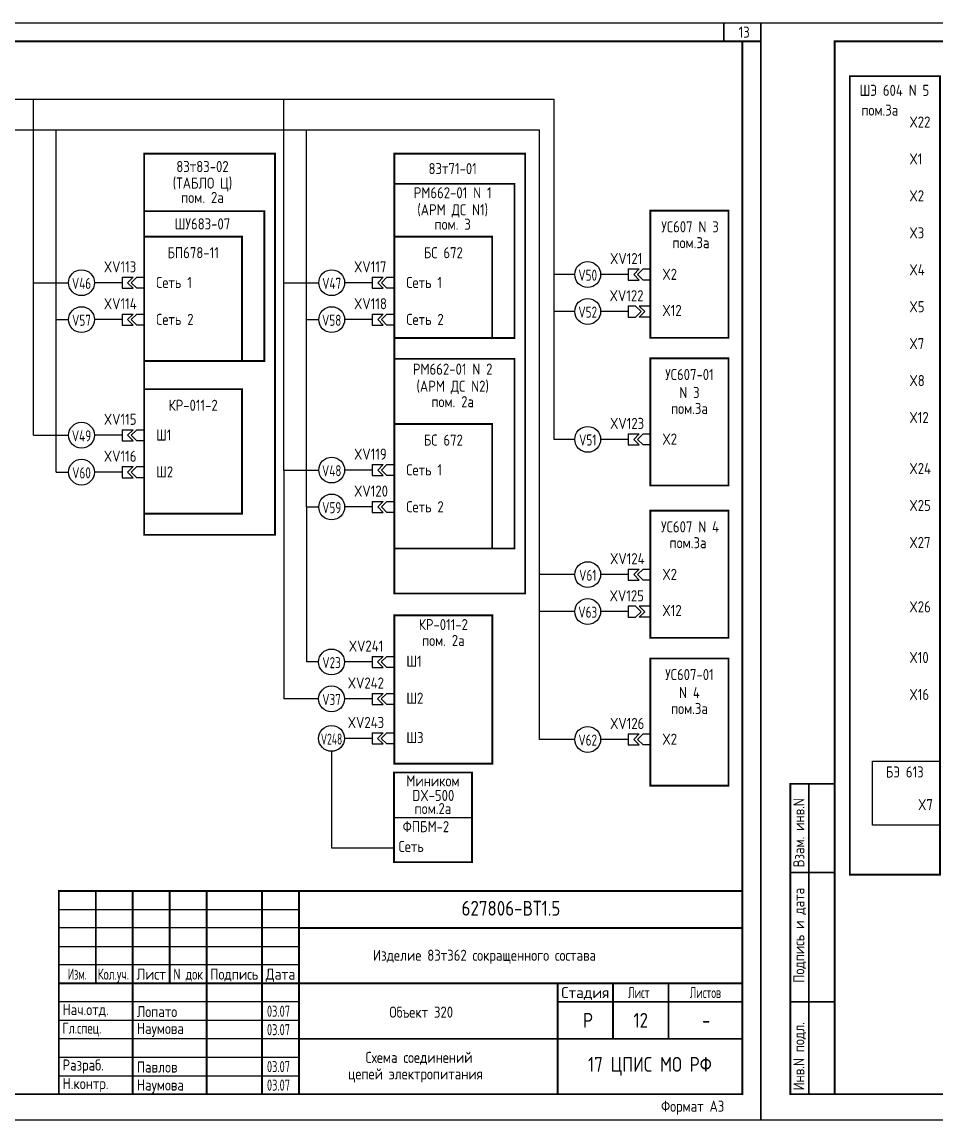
# Model space of a CAD drawing. Header units: millimetres. Extents: x -1014 to 2091, y -2505 to -1739.
# Drawn here: x 46 to 293.4, y -2036.3 to -1739.1 of the extents above; entities that cross this region are included whole.
import ezdxf
from ezdxf.enums import TextEntityAlignment as Align

# ---------------------------------------------------------------- set-up
doc = ezdxf.new("R2010")
doc.units = ezdxf.units.MM
doc.layers.add('FORMAT', color=7, linetype='Continuous')
doc.styles.add('SIMPLEX', font='simplex.shx', dxfattribs={"width": 0.75})
doc.styles.add('SIMPLEX1', font='Simplex.shx', dxfattribs={"width": 0.8})
doc.styles.add('SN', font='Simplex.shx', dxfattribs={"width": 0.8, "oblique": 15})
doc.styles.get("Standard").update_dxf_attribs({"font": 'simplex.shx', "width": 0.8, "height": 2.5})

msp = doc.modelspace()

# ---------------------------------------------------------------- linework, layer by layer
for p, q in [((-92.66, -1760), (190.07, -1760)), ((49.14, -1850.96), (49.14, -1760)), ((116.86, -1860.39), (116.86, -1760)), ((190.07, -1852.08), (190.07, -1760)), ((-25.25, -1768.33), (186.07, -1768.33)), ((55.28, -1860.96), (55.28, -1768.33)), ((123, -1870.39), (123, -1768.33)), ((186.07, -1933.31), (186.07, -1768.33)), ((210.12, -1805.96), (210.12, -1808.96)), ((49.14, -1809.67), (58.63, -1809.67)), ((73.1, -1809.67), (65.63, -1809.67)), ((73.1, -1808.17), (73.1, -1811.17)), ((116.86, -1809.67), (126.35, -1809.67)), ((140.82, -1809.67), (133.35, -1809.67)), ((140.82, -1808.17), (140.82, -1811.17)), ((195.65, -1807.46), (190.07, -1807.46)), ((210.12, -1807.46), (202.65, -1807.46)), ((216.12, -1816.01), (216.12, -1819.01)), ((73.1, -1818.17), (73.1, -1821.17)), ((140.82, -1818.17), (140.82, -1821.17)), ((195.65, -1817.46), (190.07, -1817.46)), ((210.12, -1817.46), (202.65, -1817.46)), ((55.28, -1819.67), (58.63, -1819.67)), ((73.1, -1819.67), (65.63, -1819.67)), ((123, -1819.67), (126.35, -1819.67)), ((140.82, -1819.67), (133.35, -1819.67)), ((49.14, -1850.96), (58.63, -1850.96)), ((73.1, -1850.96), (65.63, -1850.96)), ((73.1, -1849.46), (73.1, -1852.46)), ((210.12, -1850.58), (210.12, -1853.58)), ((195.65, -1852.08), (190.07, -1852.08)), ((210.12, -1852.08), (202.65, -1852.08)), ((73.1, -1859.46), (73.1, -1862.46)), ((116.86, -1860.39), (126.35, -1860.39)), ((116.86, -1860.39), (116.86, -1922.34)), ((140.82, -1860.39), (133.35, -1860.39)), ((140.82, -1858.89), (140.82, -1861.89)), ((55.28, -1860.96), (58.63, -1860.96)), ((73.1, -1860.96), (65.63, -1860.96)), ((140.82, -1868.89), (140.82, -1871.89)), ((123, -1870.39), (126.35, -1870.39)), ((123, -1870.39), (123, -1912.34)), ((140.82, -1870.39), (133.35, -1870.39)), ((210.12, -1887.19), (210.12, -1890.19)), ((195.65, -1888.69), (186.07, -1888.69)), ((210.12, -1888.69), (202.65, -1888.69)), ((195.65, -1898.69), (186.07, -1898.69)), ((210.12, -1898.69), (202.65, -1898.69)), ((216.12, -1897.24), (216.12, -1900.24)), ((140.78, -1910.84), (140.78, -1913.84)), ((126.31, -1912.34), (123, -1912.34)), ((140.78, -1912.34), (133.31, -1912.34)), ((126.31, -1922.34), (116.86, -1922.34)), ((140.78, -1922.34), (133.31, -1922.34)), ((140.78, -1920.84), (140.78, -1923.84)), ((140.78, -1931.53), (140.78, -1934.53)), ((210.12, -1931.81), (210.12, -1934.81)), ((140.78, -1933.03), (133.31, -1933.03)), ((195.65, -1933.31), (186.07, -1933.31)), ((210.12, -1933.31), (202.65, -1933.31)), ((129.81, -1936.53), (129.81, -1962.66)), ((146.76, -1954.47), (167.79, -1954.47)), ((129.81, -1962.66), (146.7, -1962.66))]:
    msp.add_line(p, q)
at = {"ltscale": 2}
for p, q in [((210.12, -1805.96), (213.12, -1805.96)), ((210.12, -1805.96), (213.12, -1805.96)), ((213.12, -1805.96), (211.62, -1807.46)), ((213.12, -1805.96), (211.62, -1807.46)), ((214.12, -1805.96), (212.62, -1807.46)), ((214.12, -1805.96), (212.62, -1807.46)), ((214.12, -1805.96), (216.12, -1805.96)), ((214.12, -1805.96), (216.12, -1805.96)), ((216.12, -1805.96), (216.12, -1808.96)), ((216.12, -1805.96), (216.12, -1808.96)), ((73.1, -1808.17), (76.1, -1808.17)), ((73.1, -1808.17), (76.1, -1808.17)), ((76.1, -1808.17), (74.6, -1809.67)), ((76.1, -1808.17), (74.6, -1809.67)), ((76.1, -1811.17), (74.6, -1809.67)), ((76.1, -1811.17), (74.6, -1809.67)), ((77.1, -1808.17), (75.6, -1809.67)), ((77.1, -1808.17), (75.6, -1809.67)), ((77.1, -1811.17), (75.6, -1809.67)), ((77.1, -1811.17), (75.6, -1809.67)), ((77.1, -1808.17), (79.1, -1808.17)), ((77.1, -1808.17), (79.1, -1808.17)), ((79.1, -1808.17), (79.1, -1811.17)), ((79.1, -1808.17), (79.1, -1811.17)), ((140.82, -1808.17), (143.82, -1808.17)), ((140.82, -1808.17), (143.82, -1808.17)), ((143.82, -1808.17), (142.32, -1809.67)), ((143.82, -1808.17), (142.32, -1809.67)), ((143.82, -1811.17), (142.32, -1809.67)), ((143.82, -1811.17), (142.32, -1809.67)), ((144.82, -1808.17), (143.32, -1809.67)), ((144.82, -1808.17), (143.32, -1809.67)), ((144.82, -1811.17), (143.32, -1809.67)), ((144.82, -1811.17), (143.32, -1809.67)), ((144.82, -1808.17), (146.82, -1808.17)), ((144.82, -1808.17), (146.82, -1808.17)), ((146.82, -1808.17), (146.82, -1811.17)), ((146.82, -1808.17), (146.82, -1811.17)), ((210.12, -1808.96), (213.12, -1808.96)), ((210.12, -1808.96), (213.12, -1808.96)), ((213.12, -1808.96), (211.62, -1807.46)), ((213.12, -1808.96), (211.62, -1807.46)), ((214.12, -1808.96), (212.62, -1807.46)), ((214.12, -1808.96), (212.62, -1807.46)), ((216.12, -1808.96), (214.12, -1808.96)), ((216.12, -1808.96), (214.12, -1808.96)), ((73.1, -1811.17), (76.1, -1811.17)), ((73.1, -1811.17), (76.1, -1811.17)), ((79.1, -1811.17), (77.1, -1811.17)), ((79.1, -1811.17), (77.1, -1811.17)), ((140.82, -1811.17), (143.82, -1811.17)), ((140.82, -1811.17), (143.82, -1811.17)), ((146.82, -1811.17), (144.82, -1811.17)), ((146.82, -1811.17), (144.82, -1811.17)), ((212.12, -1816.01), (210.12, -1816.01)), ((210.12, -1816.01), (210.12, -1819.01)), ((212.12, -1816.01), (210.12, -1816.01)), ((210.12, -1816.01), (210.12, -1819.01)), ((212.12, -1816.01), (213.62, -1817.51)), ((212.12, -1816.01), (213.62, -1817.51)), ((216.12, -1816.01), (213.12, -1816.01)), ((213.12, -1816.01), (214.62, -1817.51)), ((216.12, -1816.01), (213.12, -1816.01)), ((213.12, -1816.01), (214.62, -1817.51)), ((73.1, -1818.17), (76.1, -1818.17)), ((73.1, -1818.17), (76.1, -1818.17)), ((76.1, -1818.17), (74.6, -1819.67)), ((76.1, -1818.17), (74.6, -1819.67)), ((77.1, -1818.17), (75.6, -1819.67)), ((77.1, -1818.17), (75.6, -1819.67)), ((77.1, -1818.17), (79.1, -1818.17)), ((77.1, -1818.17), (79.1, -1818.17)), ((79.1, -1818.17), (79.1, -1821.17)), ((79.1, -1818.17), (79.1, -1821.17)), ((140.82, -1818.17), (143.82, -1818.17)), ((140.82, -1818.17), (143.82, -1818.17)), ((143.82, -1818.17), (142.32, -1819.67)), ((143.82, -1818.17), (142.32, -1819.67)), ((144.82, -1818.17), (143.32, -1819.67)), ((144.82, -1818.17), (143.32, -1819.67)), ((144.82, -1818.17), (146.82, -1818.17)), ((144.82, -1818.17), (146.82, -1818.17)), ((146.82, -1818.17), (146.82, -1821.17)), ((146.82, -1818.17), (146.82, -1821.17)), ((210.12, -1819.01), (212.12, -1819.01)), ((210.12, -1819.01), (212.12, -1819.01)), ((212.12, -1819.01), (213.62, -1817.51)), ((212.12, -1819.01), (213.62, -1817.51)), ((213.12, -1819.01), (214.62, -1817.51)), ((213.12, -1819.01), (214.62, -1817.51)), ((216.12, -1819.01), (213.12, -1819.01)), ((216.12, -1819.01), (213.12, -1819.01)), ((73.1, -1821.17), (76.1, -1821.17)), ((73.1, -1821.17), (76.1, -1821.17)), ((76.1, -1821.17), (74.6, -1819.67)), ((76.1, -1821.17), (74.6, -1819.67)), ((77.1, -1821.17), (75.6, -1819.67)), ((77.1, -1821.17), (75.6, -1819.67)), ((79.1, -1821.17), (77.1, -1821.17)), ((79.1, -1821.17), (77.1, -1821.17)), ((140.82, -1821.17), (143.82, -1821.17)), ((140.82, -1821.17), (143.82, -1821.17)), ((143.82, -1821.17), (142.32, -1819.67)), ((143.82, -1821.17), (142.32, -1819.67)), ((144.82, -1821.17), (143.32, -1819.67)), ((144.82, -1821.17), (143.32, -1819.67)), ((146.82, -1821.17), (144.82, -1821.17)), ((146.82, -1821.17), (144.82, -1821.17)), ((73.1, -1849.46), (76.1, -1849.46)), ((73.1, -1849.46), (76.1, -1849.46)), ((76.1, -1849.46), (74.6, -1850.96)), ((76.1, -1849.46), (74.6, -1850.96)), ((76.1, -1852.46), (74.6, -1850.96)), ((76.1, -1852.46), (74.6, -1850.96)), ((77.1, -1849.46), (75.6, -1850.96)), ((77.1, -1849.46), (75.6, -1850.96)), ((77.1, -1852.46), (75.6, -1850.96)), ((77.1, -1852.46), (75.6, -1850.96)), ((77.1, -1849.46), (79.1, -1849.46)), ((77.1, -1849.46), (79.1, -1849.46)), ((79.1, -1849.46), (79.1, -1852.46)), ((79.1, -1849.46), (79.1, -1852.46)), ((210.12, -1850.58), (213.12, -1850.58)), ((210.12, -1850.58), (213.12, -1850.58)), ((213.12, -1850.58), (211.62, -1852.08)), ((213.12, -1850.58), (211.62, -1852.08)), ((214.12, -1850.58), (212.62, -1852.08)), ((214.12, -1850.58), (212.62, -1852.08)), ((214.12, -1850.58), (216.12, -1850.58)), ((214.12, -1850.58), (216.12, -1850.58)), ((216.12, -1850.58), (216.12, -1853.58)), ((216.12, -1850.58), (216.12, -1853.58)), ((73.1, -1852.46), (76.1, -1852.46)), ((73.1, -1852.46), (76.1, -1852.46)), ((79.1, -1852.46), (77.1, -1852.46)), ((79.1, -1852.46), (77.1, -1852.46)), ((210.12, -1853.58), (213.12, -1853.58)), ((210.12, -1853.58), (213.12, -1853.58)), ((213.12, -1853.58), (211.62, -1852.08)), ((213.12, -1853.58), (211.62, -1852.08)), ((214.12, -1853.58), (212.62, -1852.08)), ((214.12, -1853.58), (212.62, -1852.08)), ((216.12, -1853.58), (214.12, -1853.58)), ((216.12, -1853.58), (214.12, -1853.58)), ((73.1, -1859.46), (76.1, -1859.46)), ((73.1, -1859.46), (76.1, -1859.46)), ((76.1, -1859.46), (74.6, -1860.96)), ((76.1, -1859.46), (74.6, -1860.96)), ((77.1, -1859.46), (75.6, -1860.96)), ((77.1, -1859.46), (75.6, -1860.96)), ((77.1, -1859.46), (79.1, -1859.46)), ((77.1, -1859.46), (79.1, -1859.46)), ((79.1, -1859.46), (79.1, -1862.46)), ((79.1, -1859.46), (79.1, -1862.46)), ((140.82, -1858.89), (143.82, -1858.89)), ((140.82, -1858.89), (143.82, -1858.89)), ((143.82, -1858.89), (142.32, -1860.39)), ((143.82, -1858.89), (142.32, -1860.39)), ((143.82, -1861.89), (142.32, -1860.39)), ((143.82, -1861.89), (142.32, -1860.39)), ((144.82, -1858.89), (143.32, -1860.39)), ((144.82, -1858.89), (143.32, -1860.39)), ((144.82, -1861.89), (143.32, -1860.39)), ((144.82, -1861.89), (143.32, -1860.39)), ((144.82, -1858.89), (146.82, -1858.89)), ((144.82, -1858.89), (146.82, -1858.89)), ((146.82, -1858.89), (146.82, -1861.89)), ((146.82, -1858.89), (146.82, -1861.89)), ((73.1, -1862.46), (76.1, -1862.46)), ((73.1, -1862.46), (76.1, -1862.46)), ((76.1, -1862.46), (74.6, -1860.96)), ((76.1, -1862.46), (74.6, -1860.96)), ((77.1, -1862.46), (75.6, -1860.96)), ((77.1, -1862.46), (75.6, -1860.96)), ((79.1, -1862.46), (77.1, -1862.46)), ((79.1, -1862.46), (77.1, -1862.46)), ((140.82, -1861.89), (143.82, -1861.89)), ((140.82, -1861.89), (143.82, -1861.89)), ((146.82, -1861.89), (144.82, -1861.89)), ((146.82, -1861.89), (144.82, -1861.89)), ((140.82, -1868.89), (143.82, -1868.89)), ((140.82, -1868.89), (143.82, -1868.89)), ((143.82, -1868.89), (142.32, -1870.39)), ((143.82, -1868.89), (142.32, -1870.39)), ((144.82, -1868.89), (143.32, -1870.39)), ((144.82, -1868.89), (143.32, -1870.39)), ((144.82, -1868.89), (146.82, -1868.89)), ((144.82, -1868.89), (146.82, -1868.89)), ((146.82, -1868.89), (146.82, -1871.89)), ((146.82, -1868.89), (146.82, -1871.89)), ((140.82, -1871.89), (143.82, -1871.89)), ((140.82, -1871.89), (143.82, -1871.89)), ((143.82, -1871.89), (142.32, -1870.39)), ((143.82, -1871.89), (142.32, -1870.39)), ((144.82, -1871.89), (143.32, -1870.39)), ((144.82, -1871.89), (143.32, -1870.39)), ((146.82, -1871.89), (144.82, -1871.89)), ((146.82, -1871.89), (144.82, -1871.89)), ((210.12, -1887.19), (213.12, -1887.19)), ((210.12, -1887.19), (213.12, -1887.19)), ((213.12, -1887.19), (211.62, -1888.69)), ((213.12, -1887.19), (211.62, -1888.69)), ((214.12, -1887.19), (212.62, -1888.69)), ((214.12, -1887.19), (212.62, -1888.69)), ((214.12, -1887.19), (216.12, -1887.19)), ((214.12, -1887.19), (216.12, -1887.19)), ((216.12, -1887.19), (216.12, -1890.19)), ((216.12, -1887.19), (216.12, -1890.19)), ((210.12, -1890.19), (213.12, -1890.19)), ((210.12, -1890.19), (213.12, -1890.19)), ((213.12, -1890.19), (211.62, -1888.69)), ((213.12, -1890.19), (211.62, -1888.69)), ((214.12, -1890.19), (212.62, -1888.69)), ((214.12, -1890.19), (212.62, -1888.69)), ((216.12, -1890.19), (214.12, -1890.19)), ((216.12, -1890.19), (214.12, -1890.19)), ((212.12, -1897.24), (210.12, -1897.24)), ((210.12, -1897.24), (210.12, -1900.24)), ((212.12, -1897.24), (210.12, -1897.24)), ((210.12, -1897.24), (210.12, -1900.24)), ((212.12, -1897.24), (213.62, -1898.74)), ((212.12, -1897.24), (213.62, -1898.74)), ((212.12, -1900.24), (213.62, -1898.74)), ((212.12, -1900.24), (213.62, -1898.74)), ((216.12, -1897.24), (213.12, -1897.24)), ((213.12, -1897.24), (214.62, -1898.74)), ((216.12, -1897.24), (213.12, -1897.24)), ((213.12, -1897.24), (214.62, -1898.74)), ((213.12, -1900.24), (214.62, -1898.74)), ((213.12, -1900.24), (214.62, -1898.74)), ((210.12, -1900.24), (212.12, -1900.24)), ((210.12, -1900.24), (212.12, -1900.24)), ((216.12, -1900.24), (213.12, -1900.24)), ((216.12, -1900.24), (213.12, -1900.24)), ((140.78, -1910.84), (143.78, -1910.84)), ((140.78, -1910.84), (143.78, -1910.84)), ((143.78, -1910.84), (142.28, -1912.34)), ((143.78, -1910.84), (142.28, -1912.34)), ((144.78, -1910.84), (143.28, -1912.34)), ((144.78, -1910.84), (143.28, -1912.34)), ((144.78, -1910.84), (146.78, -1910.84)), ((144.78, -1910.84), (146.78, -1910.84)), ((140.78, -1913.84), (143.78, -1913.84)), ((140.78, -1913.84), (143.78, -1913.84)), ((143.78, -1913.84), (142.28, -1912.34)), ((143.78, -1913.84), (142.28, -1912.34)), ((144.78, -1913.84), (143.28, -1912.34)), ((144.78, -1913.84), (143.28, -1912.34)), ((146.78, -1913.84), (144.78, -1913.84)), ((146.78, -1913.84), (144.78, -1913.84)), ((140.78, -1920.84), (143.78, -1920.84)), ((140.78, -1920.84), (143.78, -1920.84)), ((143.78, -1920.84), (142.28, -1922.34)), ((143.78, -1920.84), (142.28, -1922.34)), ((143.78, -1923.84), (142.28, -1922.34)), ((143.78, -1923.84), (142.28, -1922.34)), ((144.78, -1920.84), (143.28, -1922.34)), ((144.78, -1920.84), (143.28, -1922.34)), ((144.78, -1923.84), (143.28, -1922.34)), ((144.78, -1923.84), (143.28, -1922.34)), ((144.78, -1920.84), (146.78, -1920.84)), ((144.78, -1920.84), (146.78, -1920.84)), ((140.78, -1923.84), (143.78, -1923.84)), ((140.78, -1923.84), (143.78, -1923.84)), ((146.78, -1923.84), (144.78, -1923.84)), ((146.78, -1923.84), (144.78, -1923.84)), ((140.78, -1931.53), (143.78, -1931.53)), ((140.78, -1931.53), (143.78, -1931.53)), ((143.78, -1931.53), (142.28, -1933.03)), ((143.78, -1931.53), (142.28, -1933.03)), ((144.78, -1931.53), (143.28, -1933.03)), ((144.78, -1931.53), (143.28, -1933.03)), ((144.78, -1931.53), (146.78, -1931.53)), ((144.78, -1931.53), (146.78, -1931.53)), ((210.12, -1931.81), (213.12, -1931.81)), ((210.12, -1931.81), (213.12, -1931.81)), ((213.12, -1931.81), (211.62, -1933.31)), ((213.12, -1931.81), (211.62, -1933.31)), ((214.12, -1931.81), (212.62, -1933.31)), ((214.12, -1931.81), (212.62, -1933.31)), ((214.12, -1931.81), (216.12, -1931.81)), ((214.12, -1931.81), (216.12, -1931.81)), ((216.12, -1931.81), (216.12, -1934.81)), ((216.12, -1931.81), (216.12, -1934.81)), ((140.78, -1934.53), (143.78, -1934.53)), ((140.78, -1934.53), (143.78, -1934.53)), ((143.78, -1934.53), (142.28, -1933.03)), ((143.78, -1934.53), (142.28, -1933.03)), ((144.78, -1934.53), (143.28, -1933.03)), ((144.78, -1934.53), (143.28, -1933.03)), ((146.78, -1934.53), (144.78, -1934.53)), ((146.78, -1934.53), (144.78, -1934.53)), ((210.12, -1934.81), (213.12, -1934.81)), ((210.12, -1934.81), (213.12, -1934.81)), ((213.12, -1934.81), (211.62, -1933.31)), ((213.12, -1934.81), (211.62, -1933.31)), ((214.12, -1934.81), (212.62, -1933.31)), ((214.12, -1934.81), (212.62, -1933.31)), ((216.12, -1934.81), (214.12, -1934.81)), ((216.12, -1934.81), (214.12, -1934.81))]:
    msp.add_line(p, q, dxfattribs=at)
at = {"linetype": 'Continuous', "const_width": 0.5}
for points in [[(246, -1744.34), (236, -1744.34), (236, -1739.34)], [(266, -1945.34), (254, -1945.34), (254, -2029.34), (266, -2029.34)], [(259, -1945.34), (259, -2029.34)], [(254, -1969.34), (266, -1969.34)], [(191, -2004.34), (241, -2004.34)], [(254, -2004.34), (266, -2004.34)]]:
    msp.add_lwpolyline(points, dxfattribs=at)
at = {"const_width": 0.5}
for points in [[(294.53, -1969.94), (270.09, -1969.94), (270.09, -1753.76), (294.53, -1753.76)], [(79.1, -1877.93), (114.51, -1877.93), (114.51, -1774.76), (79.1, -1774.76)], [(146.82, -1893.82), (182.23, -1893.82), (182.23, -1774.76), (146.82, -1774.76)], [(179.35, -1782.92), (146.82, -1782.92), (146.82, -1824.66), (179.35, -1824.66)], [(111.63, -1790.31), (79.1, -1790.31), (79.1, -1830.89), (111.63, -1830.89)], [(216.12, -1824.58), (237.25, -1824.58), (237.25, -1790.17), (216.12, -1790.17)], [(79.1, -1830.89), (105.59, -1830.89), (105.59, -1797.19), (79.1, -1797.19)], [(146.82, -1824.66), (173.31, -1824.66), (173.31, -1797.19), (146.82, -1797.19)], [(179.35, -1830.3), (146.82, -1830.3), (146.82, -1881.61), (179.35, -1881.61)], [(216.12, -1864.58), (237.25, -1864.58), (237.25, -1830.17), (216.12, -1830.17)], [(79.1, -1872.18), (105.59, -1872.18), (105.59, -1838.49), (79.1, -1838.49)], [(146.82, -1881.61), (173.31, -1881.61), (173.31, -1847.91), (146.82, -1847.91)], [(216.12, -1905.81), (237.25, -1905.81), (237.25, -1871.4), (216.12, -1871.4)], [(146.83, -1939.85), (173.32, -1939.85), (173.32, -1899.73), (146.83, -1899.73)], [(216.12, -1945.81), (237.25, -1945.81), (237.25, -1911.4), (216.12, -1911.4)], [(146.7, -1966.54), (167.82, -1966.54), (167.82, -1942.26), (146.7, -1942.26)]]:
    msp.add_lwpolyline(points, close=True, dxfattribs=at)
msp.add_lwpolyline([(276.23, -1939.23), (294.53, -1939.23), (294.53, -1956.56), (276.23, -1956.56)], close=True)
at = {"color": 4, "linetype": 'Continuous'}
for centre in [(199.15, -1807.46), (62.13, -1809.67), (62.13, -1809.67), (129.85, -1809.67), (129.85, -1809.67), (62.13, -1819.67), (62.13, -1819.67), (129.85, -1819.67), (129.85, -1819.67), (199.15, -1817.46), (199.15, -1817.46), (62.13, -1850.96), (62.13, -1850.96), (199.15, -1852.08), (62.13, -1860.96), (62.13, -1860.96), (129.85, -1860.39), (129.85, -1860.39), (129.85, -1870.39), (129.85, -1870.39), (199.15, -1888.69), (199.15, -1898.69), (199.15, -1898.69), (129.81, -1912.34), (129.81, -1912.34), (129.81, -1922.34), (129.81, -1922.34), (129.81, -1933.03), (129.81, -1933.03), (199.15, -1933.31)]:
    msp.add_circle(centre, 3.5, dxfattribs=at)
at = {"layer": 'FORMAT', "ltscale": 10}
for p, q in [((56, -1979.34), (121, -1979.34)), ((121, -1984.34), (56, -1984.34)), ((56, -1989.34), (121, -1989.34)), ((121, -1994.34), (56, -1994.34)), ((121, -2004.34), (56, -2004.34)), ((56, -2009.34), (121, -2009.34)), ((121, -2014.34), (56, -2014.34)), ((56, -2019.34), (121, -2019.34)), ((56, -2024.34), (121, -2024.34))]:
    msp.add_line(p, q, dxfattribs=at)
for points in [[(-174, -2036.34), (-174, -1739.34), (246, -1739.34), (246, -2036.34), (-174, -2036.34)], [(246, -2036.34), (246, -1739.34), (666, -1739.34), (666, -2036.34), (246, -2036.34)]]:
    msp.add_lwpolyline(points, dxfattribs=at)
at = {"layer": 'FORMAT', "ltscale": 10, "const_width": 0.5}
for points in [[(-154, -2029.34), (-154, -1744.34), (241, -1744.34), (241, -2029.34), (-154, -2029.34)], [(266, -2029.34), (266, -1744.34), (661, -1744.34), (661, -2029.34), (266, -2029.34)], [(56, -2029.34), (56, -1974.34), (241, -1974.34)], [(66, -1974.34), (66, -1999.34)], [(76, -1974.34), (76, -2029.34)], [(86, -1974.34), (86, -1999.34)], [(96, -1974.34), (96, -2029.34)], [(111, -1974.34), (111, -2029.34)], [(121, -1974.34), (121, -2029.34)], [(121, -1984.34), (241, -1984.34)], [(56, -1999.34), (241, -1999.34)], [(191, -1999.34), (191, -2029.34)], [(206, -1999.34), (206, -2014.34)], [(221, -1999.34), (221, -2014.34)], [(121, -2014.34), (241, -2014.34)]]:
    msp.add_lwpolyline(points, dxfattribs=at)
at = {"layer": 'FORMAT', "linetype": 'Continuous', "const_width": 0.5}
msp.add_lwpolyline([(254, -1945.34), (266, -1945.34)], dxfattribs=at)
at = {"layer": 'FORMAT', "linetype": 'Continuous'}
for points in [[(266, -2029.34), (254, -2029.34), (254, -1945.34)], [(259, -1945.34), (259, -2029.34)], [(266, -1969.34), (254, -1969.34)], [(191, -2004.34), (241, -2004.34)], [(266, -2004.34), (254, -2004.34)]]:
    msp.add_lwpolyline(points, dxfattribs=at)

# ---------------------------------------------------------------- texts
at = {"width": 0.8}
for s, p in [('ШЭ 604 N 5', (282.18, -1757.6)), ('пом.3а', (278.21, -1762.95)), ('83т83-02', (94.88, -1778.23)), ('83т71-01', (162.6, -1778.79)), ('(ТАБЛО Ц)', (94.88, -1782.7)), ('пом. 2а', (94.88, -1786.59)), ('РМ662-01 N 1', (162.6, -1785.32)), ('(АРМ ДС N1)', (162.6, -1789.93)), ('ШУ683-07', (94.88, -1793.75)), ('пом. 3', (162.6, -1793.84)), ('УС607 N 3', (226.85, -1794.53)), ('пом.3а', (227.1, -1798.84)), ('БП678-11', (92.35, -1801.55)), ('БС 672', (160.07, -1801.55)), ('РМ662-01 N 2', (162.6, -1833.07)), ('УС607-01', (226.69, -1834.53)), ('(АРМ ДС N2)', (162.6, -1837.69)), ('N 3', (226.69, -1839.4)), ('КР-011-2', (92.35, -1842.85)), ('пом. 2a', (162.6, -1841.88)), ('пом.3а', (226.69, -1843.71)), ('БС 672', (160.07, -1852.27)), ('УС607 N 4', (226.85, -1875.75)), ('пом.3а ', (227.1, -1880.06)), ('КР-011-2', (160.08, -1902.22)), ('пом. 2а', (160.08, -1906.51)), ('УС607-01', (226.69, -1915.75)), ('N 4', (226.69, -1920.63)), ('пом.3а', (226.69, -1924.94)), ('Миником', (157.26, -1944.52)), ('DX-500', (157.36, -1948.47)), ('пом.2а', (157.26, -1952.02))]:
    msp.add_text(s, height=3, dxfattribs=at).set_placement(p, align=Align.MIDDLE_CENTER)
at = {"linetype": 'Continuous', "style": 'SIMPLEX1', "width": 0.8}
for s, p in [('X22', (286.23, -1767.67)), ('X1', (286.23, -1777.67)), ('X2', (286.23, -1787.67)), ('X3', (286.23, -1797.67)), ('XV113', (68.19, -1806.86)), ('XV117', (135.91, -1806.86)), ('XV121', (205.2, -1804.65)), ('X2', (219.36, -1808.9)), ('X4', (286.23, -1807.67)), ('Сеть 1', (82.34, -1811.1)), ('Сеть 1', (150.06, -1811.1)), ('XV122', (205.08, -1814.69)), ('XV114', (68.19, -1816.86)), ('XV118', (135.91, -1816.86)), ('X12', (219.36, -1818.68)), ('X5', (286.23, -1817.67)), ('Сеть 2', (82.34, -1821.1)), ('Сеть 2', (150.06, -1821.1)), ('X7', (286.23, -1827.67)), ('X8', (286.23, -1837.67)), ('XV115', (68.19, -1848.15)), ('X12', (286.23, -1847.67)), ('XV123', (205.2, -1849.26)), ('Ш1', (82.34, -1852.4)), ('X2', (219.36, -1853.51)), ('XV119', (135.91, -1857.58)), ('XV116', (68.19, -1858.15)), ('Ш2', (82.34, -1862.4)), ('Сеть 1', (150.06, -1861.82)), ('X24', (286.23, -1861.48)), ('XV120', (135.91, -1867.58)), ('Сеть 2', (150.06, -1871.82)), ('X25', (286.23, -1871.48)), ('X27', (286.23, -1881.48)), ('XV124', (205.2, -1885.88)), ('X2', (219.36, -1890.12)), ('XV125', (205.08, -1895.92)), ('X26', (286.23, -1898.91)), ('X12', (219.36, -1899.91)), ('XV241', (134.48, -1909.53)), ('Ш1', (150.07, -1913.64)), ('X10', (286.23, -1912.63)), ('XV242', (134.2, -1919.53)), ('X16', (286.23, -1922.63)), ('Ш2', (150.07, -1923.64)), ('XV243', (134.2, -1930.22)), ('XV126', (205.2, -1930.49)), ('Ш3', (150.07, -1934.32)), ('X2', (219.36, -1934.74)), ('БЭ 613', (279.83, -1943.62)), ('X7', (288.57, -1952.46)), ('ФПБМ-2', (149.06, -1958.42)), ('Сеть', (147.96, -1963.77))]:
    msp.add_text(s, height=3, dxfattribs=at).set_placement(p)
at = {"color": 4, "linetype": 'Continuous', "style": 'SIMPLEX1'}
for s, width, p in [('V50', 0.7, (199.16, -1807.64)), ('V46', 0.7, (62.14, -1809.85)), ('V47', 0.7, (129.86, -1809.85)), ('V52', 0.7, (199.16, -1817.64)), ('V57', 0.7, (62.14, -1819.85)), ('V58', 0.7, (129.86, -1819.85)), ('V49', 0.7, (62.14, -1851.14)), ('V51', 0.7, (199.16, -1852.25)), ('V60', 0.7, (62.14, -1861.14)), ('V48', 0.7, (129.86, -1860.57)), ('V59', 0.7, (129.86, -1870.57)), ('V61', 0.7, (199.16, -1888.87)), ('V63', 0.7, (199.16, -1898.87)), ('V23', 0.7, (129.82, -1912.52)), ('V37', 0.7, (129.82, -1922.52)), ('V248', 0.6, (129.82, -1933.21)), ('V62', 0.7, (199.16, -1933.48))]:
    msp.add_text(s, height=3, dxfattribs=dict(at, width=width)).set_placement(p, align=Align.MIDDLE_CENTER)
at = {"layer": 'FORMAT', "style": 'SN', "width": 0.8}
for s, height, p in [('13', 3, (241.5, -1741.84)), ('Р', 4, (199.22, -2009.34)), ('12', 4, (213.5, -2009.34)), ('-', 4, (231.22, -2009.34))]:
    msp.add_text(s, height=height, dxfattribs=at).set_placement(p, align=Align.MIDDLE)
at = {"layer": 'FORMAT', "linetype": 'Continuous', "style": 'SN', "width": 0.8}
for s, p in [('Взам. инв.N', (257.79, -1967.92)), ('Инв.N подл.', (257.79, -2028.34))]:
    msp.add_text(s, height=3, rotation=90, dxfattribs=at).set_placement(p)
msp.add_text('Подпись и дата', height=3, rotation=90, dxfattribs=at).set_placement((257.79, -1986.34), align=Align.CENTER)
at = {"layer": 'FORMAT', "style": 'SIMPLEX', "width": 0.8}
msp.add_text('627806-ВТ1.5', height=4, dxfattribs=at).set_placement((178.37, -1981.01), align=Align.CENTER)
at = {"layer": 'FORMAT', "linetype": 'Continuous', "style": 'SN'}
for s, width, p in [('Изделие 83т362 сокращенного состава', 0.8, (141.05, -1993.24)), ('Нач.отд.', 0.8, (57, -2007.95)), ('Лопато', 0.8, (77.12, -2008.49)), ('03.07', 0.65, (112.33, -2008.38)), ('Объект 320', 0.8, (145.47, -2008.63)), ('Гл.спец.', 0.7, (57, -2012.95)), ('Наумова', 0.8, (77.12, -2013.05)), ('03.07', 0.65, (112.33, -2013.38)), ('Схема соединений', 0.8, (139.01, -2020.88)), ('Разраб.    ', 0.8, (57, -2022.95)), ('Павлов', 0.8, (77.12, -2023.5)), ('03.07', 0.65, (112.33, -2023.38)), ('цепей электропитания', 0.8, (134.29, -2025.35)), ('Н.контр.', 0.8, (57, -2027.97)), ('Наумова', 0.8, (77.12, -2028.35)), ('03.07', 0.65, (112.33, -2028.38)), ('Формат А3', 0.8, (219, -2034.1))]:
    msp.add_text(s, height=3, dxfattribs=dict(at, width=width)).set_placement(p)
at = {"layer": 'FORMAT', "linetype": 'Continuous', "style": 'SN', "width": 0.622222}
for s, p in [('Изм.', (61, -1998.34)), ('Лист', (213, -2003.34)), ('Листов', (231, -2003.34))]:
    msp.add_text(s, height=3, dxfattribs=at).set_placement(p, align=Align.CENTER)
at = {"layer": 'FORMAT', "linetype": 'Continuous', "style": 'SN'}
for s, width, p, p2 in [('Кол.уч.', 0.589109, (66.5, -1998.34), (75, -1998.34)), ('Лист', 0.666667, (77, -1998.34), (85, -1998.34)), ('N док', 0.589474, (87, -1998.34), (95, -1998.34)), ('Подпись', 0.684211, (97, -1998.34), (110, -1998.34)), ('Дата', 0.622222, (112, -1998.34), (120, -1998.34)), ('Стадия', 0.745902, (192, -2003.34), (205, -2003.34))]:
    msp.add_text(s, height=3, dxfattribs=dict(at, width=width)).set_placement(p, p2, align=Align.FIT)
at = {"layer": 'FORMAT', "linetype": 'Continuous', "ltscale": 10, "style": 'SN', "width": 0.8}
msp.add_text('17 ЦПИС МО РФ', height=4, dxfattribs=at).set_placement((216, -2021.79), align=Align.MIDDLE)

doc.saveas('drawing.dxf')
